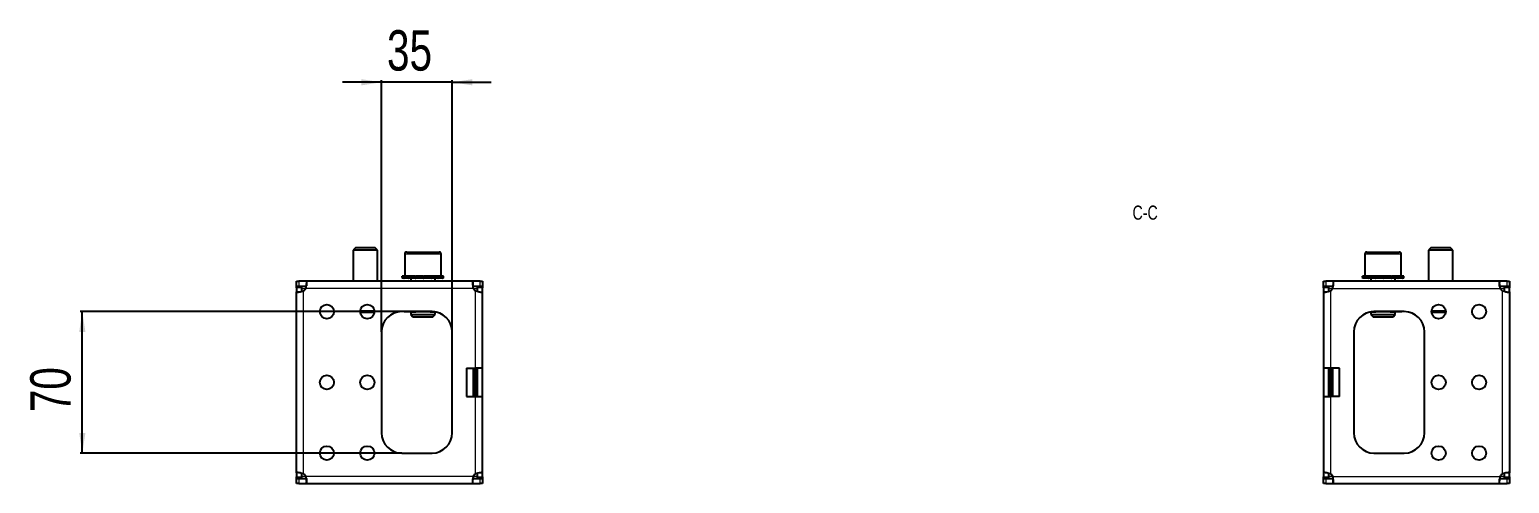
# Model space of a CAD drawing. Header units: millimetres. Extents: x -438 to 2619, y -370 to 591.
# Drawn here: x 1887 to 2619, y 195 to 420 of the extents above; entities that cross this region are included whole.
import ezdxf

# ---------------------------------------------------------------- set-up
doc = ezdxf.new("R2010")
doc.units = ezdxf.units.MM
doc.layers.add('FORMAT', color=7, linetype='Continuous')
doc.styles.add('SLDTEXTSTYLE0', font='TXT', dxfattribs={"width": 0.75})
doc.dimstyles.new('SLDDIMSTYLE0', dxfattribs={"dimtxt": 20, "dimasz": 10, "dimexe": 0, "dimexo": 0.0625, "dimgap": 5, "dimtad": 2, "dimdec": 1, "dimrnd": 1e-09, "dimzin": 12, "dimdsep": 46, "dimtxsty": 'SLDTEXTSTYLE0', "dimsah": 1, "dimcen": 0.09, "dimadec": 0, "dimazin": 3, "dimtfac": 1, "dimtofl": 0, "dimtmove": 0, "dimatfit": 3, "dimfxl": 0, "dimfrac": 2, "dimtolj": 1, "dimtzin": 12, "dimarcsym": 0})
doc.dimstyles.new('SLDDIMSTYLE1', dxfattribs={"dimtxt": 20, "dimasz": 10, "dimexe": 0, "dimexo": 0.0625, "dimgap": 5, "dimtad": 2, "dimdec": 1, "dimrnd": 1e-09, "dimzin": 12, "dimdsep": 46, "dimtxsty": 'SLDTEXTSTYLE0', "dimsah": 1, "dimcen": 0.09, "dimadec": 0, "dimazin": 3, "dimtfac": 1, "dimtmove": 0, "dimatfit": 0, "dimfxl": 0, "dimfrac": 2, "dimtolj": 1, "dimtzin": 12, "dimarcsym": 0})

# ---------------------------------------------------------------- blocks, each defined once
blk = doc.blocks.new('_D_9')
at = {"layer": 'FORMAT'}
for p, q in [((2061.23, 393.45), (2042, 393.45)), ((2061.23, 269.96), (2061.23, 394.45)), ((2096.23, 393.45), (2061.23, 393.45)), ((2096.23, 269.96), (2096.23, 394.45)), ((2096.23, 393.45), (2115.46, 393.45))]:
    blk.add_line(p, q, dxfattribs=at)
for points in [[(2061.23, 393.45), (2051.23, 394.99), (2051.23, 391.91)], [(2096.23, 393.45), (2106.23, 391.91), (2106.23, 394.99)]]:
    blk.add_solid(points, dxfattribs=at)
at = {"layer": 'FORMAT', "insert": (2063.95, 419.23), "char_height": 20, "attachment_point": 1, "style": 'SLDTEXTSTYLE0'}
blk.add_mtext('35', dxfattribs=at)
blk = doc.blocks.new('_D_10')
at = {"layer": 'FORMAT'}
for p, q in [((2071.22, 279.95), (1912.23, 279.95)), ((1913.23, 209.95), (1913.23, 279.95)), ((2071.22, 209.95), (1912.23, 209.95))]:
    blk.add_line(p, q, dxfattribs=at)
for points in [[(1913.23, 279.95), (1911.69, 269.95), (1914.76, 269.95)], [(1913.23, 209.95), (1914.76, 219.95), (1911.69, 219.95)]]:
    blk.add_solid(points, dxfattribs=at)
at = {"layer": 'FORMAT', "insert": (1887.44, 230.17), "char_height": 20, "attachment_point": 1, "rotation": 90, "style": 'SLDTEXTSTYLE0'}
blk.add_mtext('70', dxfattribs=at)

msp = doc.modelspace()

# ---------------------------------------------------------------- linework, layer by layer
at = {"color": 7, "linetype": 'Continuous', "lineweight": 25}
for p, q in [((2048.31, 311.45), (2047.23, 310.37)), ((2047.23, 310.37), (2047.23, 294.95)), ((2059.23, 310.37), (2047.23, 310.37)), ((2058.16, 311.45), (2048.31, 311.45)), ((2059.23, 310.37), (2058.16, 311.45)), ((2059.23, 294.95), (2059.23, 310.37)), ((2072.73, 308.45), (2072.73, 297.45)), ((2073.73, 309.45), (2082.12, 309.45)), ((2082.12, 309.45), (2089.73, 309.45)), ((2090.73, 297.45), (2090.73, 308.45)), ((2547.73, 308.45), (2547.73, 297.45)), ((2548.73, 309.45), (2557.07, 309.45)), ((2557.07, 309.45), (2564.73, 309.45)), ((2565.73, 297.45), (2565.73, 308.45)), ((2580.31, 311.45), (2579.23, 310.37)), ((2579.23, 310.37), (2579.23, 294.95)), ((2591.23, 310.37), (2579.23, 310.37)), ((2590.16, 311.45), (2580.31, 311.45)), ((2591.23, 310.37), (2590.16, 311.45)), ((2591.23, 294.95), (2591.23, 310.37)), ((2019.23, 292.45), (2019.23, 294.95)), ((2019.23, 294.95), (2020.34, 294.95)), ((2024.06, 294.95), (2020.34, 294.95)), ((2106.4, 294.95), (2024.06, 294.95)), ((2024.06, 294.95), (2024.06, 292.73)), ((2071.48, 297.45), (2071.48, 296.45)), ((2071.48, 297.45), (2071.49, 297.45)), ((2071.48, 296.45), (2071.49, 296.45)), ((2071.49, 297.45), (2071.49, 297.2)), ((2072.32, 297.45), (2071.49, 297.45)), ((2071.49, 296.45), (2071.49, 296.7)), ((2072.32, 296.45), (2071.49, 296.45)), ((2072.32, 297.45), (2072.42, 297.45)), ((2072.32, 296.45), (2072.42, 296.45)), ((2072.42, 297.45), (2072.42, 297.2)), ((2074.58, 297.45), (2072.42, 297.45)), ((2072.42, 296.45), (2072.42, 296.7)), ((2074.58, 296.45), (2072.42, 296.45)), ((2074.58, 297.45), (2074.77, 297.45)), ((2074.58, 296.45), (2074.77, 296.45)), ((2074.77, 297.45), (2074.77, 297.2)), ((2077.94, 297.45), (2074.77, 297.45)), ((2074.77, 296.45), (2074.77, 296.7)), ((2077.94, 296.45), (2074.77, 296.45)), ((2075.73, 296.45), (2075.73, 294.95)), ((2077.94, 297.45), (2078.17, 297.45)), ((2077.94, 296.45), (2078.17, 296.45)), ((2078.17, 297.45), (2078.17, 297.2)), ((2081.87, 297.45), (2078.17, 297.45)), ((2078.17, 296.45), (2078.17, 296.7)), ((2081.87, 296.45), (2078.17, 296.45)), ((2081.87, 297.45), (2082.17, 297.45)), ((2081.87, 297.45), (2081.95, 297.45)), ((2081.87, 296.45), (2082.03, 296.45)), ((2082.03, 296.45), (2082.12, 296.45)), ((2082.07, 297.45), (2082.12, 297.45)), ((2082.12, 297.45), (2082.12, 297.2)), ((2085.78, 297.45), (2082.12, 297.45)), ((2082.12, 296.45), (2082.12, 296.7)), ((2085.78, 296.45), (2082.12, 296.45)), ((2085.78, 297.45), (2086.01, 297.45)), ((2085.78, 296.45), (2086.01, 296.45)), ((2086.01, 297.45), (2086.01, 297.2)), ((2089.08, 297.45), (2086.01, 297.45)), ((2086.01, 296.45), (2086.01, 296.7)), ((2089.08, 296.45), (2086.01, 296.45)), ((2087.73, 294.95), (2087.73, 296.45)), ((2089.08, 297.45), (2089.25, 297.45)), ((2089.08, 296.45), (2089.25, 296.45)), ((2089.25, 297.45), (2089.25, 297.2)), ((2091.25, 297.45), (2089.25, 297.45)), ((2089.25, 296.45), (2089.25, 296.7)), ((2091.25, 296.45), (2089.25, 296.45)), ((2091.25, 297.45), (2091.34, 297.45)), ((2091.25, 296.45), (2091.34, 296.45)), ((2091.34, 297.45), (2091.34, 297.2)), ((2091.98, 297.45), (2091.34, 297.45)), ((2091.34, 296.45), (2091.34, 296.7)), ((2091.98, 296.45), (2091.34, 296.45)), ((2091.98, 296.45), (2091.98, 297.45)), ((2106.4, 294.95), (2106.4, 292.45)), ((2110.12, 294.95), (2106.4, 294.95)), ((2110.12, 294.95), (2111.23, 294.95)), ((2111.23, 294.95), (2111.23, 292.45)), ((2527.23, 292.45), (2527.23, 294.95)), ((2527.23, 294.95), (2528.34, 294.95)), ((2532.06, 294.95), (2528.34, 294.95)), ((2532.06, 294.95), (2532.06, 292.73)), ((2614.4, 294.95), (2532.06, 294.95)), ((2546.48, 297.45), (2546.48, 296.45)), ((2546.48, 297.45), (2546.49, 297.45)), ((2546.48, 296.45), (2546.49, 296.45)), ((2546.49, 297.45), (2546.49, 297.2)), ((2547.32, 297.45), (2546.49, 297.45)), ((2546.49, 296.45), (2546.49, 296.7)), ((2547.32, 296.45), (2546.49, 296.45)), ((2547.32, 297.45), (2547.42, 297.45)), ((2547.32, 296.45), (2547.42, 296.45)), ((2547.42, 297.45), (2547.42, 297.2)), ((2549.59, 297.45), (2547.42, 297.45)), ((2547.42, 296.45), (2547.42, 296.7)), ((2549.59, 296.45), (2547.42, 296.45)), ((2549.59, 297.45), (2549.77, 297.45)), ((2549.59, 296.45), (2549.77, 296.45)), ((2549.77, 297.45), (2549.77, 297.2)), ((2552.94, 297.45), (2549.77, 297.45)), ((2549.77, 296.45), (2549.77, 296.7)), ((2552.94, 296.45), (2549.77, 296.45)), ((2550.73, 296.45), (2550.73, 294.95)), ((2552.94, 297.45), (2553.18, 297.45)), ((2552.94, 296.45), (2553.18, 296.45)), ((2553.18, 297.45), (2553.18, 297.2)), ((2556.88, 297.45), (2553.18, 297.45)), ((2553.18, 296.45), (2553.18, 296.7)), ((2556.88, 296.45), (2553.18, 296.45)), ((2556.88, 297.45), (2557.11, 297.45)), ((2556.88, 297.45), (2556.95, 297.45)), ((2556.88, 296.45), (2557.03, 296.45)), ((2557.03, 296.45), (2557.13, 296.45)), ((2557.08, 297.45), (2557.13, 297.45)), ((2557.13, 297.45), (2557.13, 297.2)), ((2560.79, 297.45), (2557.13, 297.45)), ((2557.13, 296.45), (2557.13, 296.7)), ((2560.79, 296.45), (2557.13, 296.45)), ((2560.79, 297.45), (2561.02, 297.45)), ((2560.79, 296.45), (2561.02, 296.45)), ((2561.02, 297.45), (2561.02, 297.2)), ((2564.08, 297.45), (2561.02, 297.45)), ((2561.02, 296.45), (2561.02, 296.7)), ((2564.08, 296.45), (2561.02, 296.45)), ((2562.73, 294.95), (2562.73, 296.45)), ((2564.08, 297.45), (2564.25, 297.45)), ((2564.08, 296.45), (2564.25, 296.45)), ((2564.25, 297.45), (2564.25, 297.2)), ((2566.26, 297.45), (2564.25, 297.45)), ((2564.25, 296.45), (2564.25, 296.7)), ((2566.26, 296.45), (2564.25, 296.45)), ((2566.26, 297.45), (2566.35, 297.45)), ((2566.26, 296.45), (2566.35, 296.45)), ((2566.35, 297.45), (2566.35, 297.2)), ((2566.98, 297.45), (2566.35, 297.45)), ((2566.35, 296.45), (2566.35, 296.7)), ((2566.98, 296.45), (2566.35, 296.45)), ((2566.98, 296.45), (2566.98, 297.45)), ((2614.4, 292.45), (2614.4, 294.95)), ((2618.12, 294.95), (2614.4, 294.95)), ((2618.12, 294.95), (2619.23, 294.95)), ((2619.23, 294.95), (2619.23, 292.45)), ((2020.34, 292.45), (2019.23, 292.45)), ((2019.23, 292.45), (2019.23, 292.35)), ((2019.23, 292.35), (2021.73, 292.35)), ((2019.23, 291.74), (2019.23, 292.35)), ((2019.23, 291.74), (2019.23, 289.67)), ((2019.23, 200.22), (2019.23, 289.67)), ((2019.23, 289.67), (2020.33, 289.67)), ((2024.06, 292.45), (2020.34, 292.45)), ((2021.73, 292.35), (2021.73, 291.74)), ((2021.73, 291.74), (2021.73, 289.92)), ((2110.12, 292.45), (2106.4, 292.45)), ((2108.73, 292.35), (2111.23, 292.35)), ((2108.73, 291.74), (2108.73, 292.35)), ((2108.73, 289.9), (2108.73, 291.74)), ((2111.23, 292.45), (2110.12, 292.45)), ((2111.23, 292.35), (2111.23, 292.45)), ((2111.23, 292.35), (2111.23, 291.74)), ((2111.23, 289.67), (2111.23, 291.74)), ((2111.23, 251.95), (2111.23, 289.67)), ((2528.34, 292.45), (2527.23, 292.45)), ((2527.23, 292.45), (2527.23, 292.35)), ((2527.23, 292.35), (2529.73, 292.35)), ((2527.23, 291.74), (2527.23, 292.35)), ((2527.23, 291.74), (2527.23, 289.67)), ((2527.23, 289.67), (2528.33, 289.67)), ((2527.23, 289.67), (2527.23, 251.95)), ((2532.06, 292.45), (2528.34, 292.45)), ((2529.73, 292.35), (2529.73, 291.74)), ((2529.73, 291.74), (2529.73, 289.92)), ((2618.12, 292.45), (2614.4, 292.45)), ((2616.73, 292.35), (2619.23, 292.35)), ((2616.73, 291.74), (2616.73, 292.35)), ((2616.73, 289.9), (2616.73, 291.74)), ((2619.23, 292.45), (2618.12, 292.45)), ((2619.23, 292.35), (2619.23, 292.45)), ((2619.23, 292.35), (2619.23, 291.74)), ((2619.23, 289.67), (2619.23, 291.74)), ((2619.23, 289.67), (2619.23, 200.22)), ((2057.7, 279.45), (2050.77, 279.45)), ((2086.23, 279.95), (2071.23, 279.95)), ((2072.9, 279.85), (2072.88, 279.85)), ((2072.9, 279.85), (2072.9, 279.85)), ((2073, 279.85), (2072.9, 279.85)), ((2073, 279.95), (2073, 279.85)), ((2076.26, 279.85), (2073, 279.85)), ((2075.73, 279.85), (2075.73, 278.52)), ((2075.73, 278.52), (2076.81, 277.45)), ((2075.73, 278.52), (2082.02, 278.52)), ((2076.26, 279.85), (2078.16, 279.85)), ((2078.71, 279.85), (2078.16, 279.85)), ((2084.75, 279.85), (2078.71, 279.85)), ((2082.02, 278.52), (2087.73, 278.52)), ((2085.31, 279.85), (2084.75, 279.85)), ((2085.31, 279.85), (2087.21, 279.85)), ((2086.66, 277.45), (2087.73, 278.52)), ((2087.64, 279.85), (2087.21, 279.85)), ((2087.73, 278.52), (2087.73, 279.83)), ((2550.73, 279.83), (2550.73, 278.52)), ((2550.73, 278.52), (2551.81, 277.45)), ((2550.73, 278.52), (2556.99, 278.52)), ((2551.26, 279.85), (2550.82, 279.85)), ((2551.26, 279.85), (2553.16, 279.85)), ((2567.23, 279.95), (2552.23, 279.95)), ((2553.71, 279.85), (2553.16, 279.85)), ((2559.75, 279.85), (2553.71, 279.85)), ((2556.99, 278.52), (2562.73, 278.52)), ((2560.31, 279.85), (2559.75, 279.85)), ((2560.31, 279.85), (2562.21, 279.85)), ((2561.66, 277.45), (2562.73, 278.52)), ((2565.46, 279.85), (2562.21, 279.85)), ((2562.73, 278.52), (2562.73, 279.85)), ((2565.46, 279.85), (2565.46, 279.95)), ((2565.56, 279.85), (2565.46, 279.85)), ((2565.58, 279.85), (2565.56, 279.85)), ((2565.56, 279.85), (2565.56, 279.85)), ((2587.7, 279.45), (2580.77, 279.45)), ((2076.81, 277.45), (2081.97, 277.45)), ((2081.97, 277.45), (2086.66, 277.45)), ((2551.81, 277.45), (2556.94, 277.45)), ((2556.94, 277.45), (2561.66, 277.45)), ((2061.23, 269.95), (2061.23, 219.95)), ((2096.23, 219.95), (2096.23, 269.95)), ((2542.23, 269.95), (2542.23, 219.95)), ((2577.23, 219.95), (2577.23, 269.95)), ((2103.23, 251.95), (2107.73, 251.95)), ((2103.23, 251.95), (2103.23, 237.95)), ((2111.23, 251.95), (2107.73, 251.95)), ((2108.73, 237.95), (2108.73, 251.95)), ((2111.23, 237.95), (2111.23, 251.95)), ((2530.73, 251.95), (2527.23, 251.95)), ((2527.23, 251.95), (2527.23, 237.95)), ((2529.73, 251.95), (2529.73, 237.95)), ((2535.23, 251.95), (2530.73, 251.95)), ((2535.23, 237.95), (2535.23, 251.95)), ((2103.23, 237.95), (2107.73, 237.95)), ((2107.73, 237.95), (2111.23, 237.95)), ((2111.23, 200.22), (2111.23, 237.95)), ((2527.23, 237.95), (2530.73, 237.95)), ((2527.23, 237.95), (2527.23, 200.22)), ((2535.23, 237.95), (2530.73, 237.95)), ((2071.23, 209.95), (2086.23, 209.95)), ((2552.23, 209.95), (2567.23, 209.95)), ((2019.23, 200.22), (2019.23, 198.16)), ((2019.23, 197.55), (2019.23, 198.16)), ((2021.73, 200), (2021.73, 198.16)), ((2021.73, 198.16), (2021.73, 197.55)), ((2108.73, 198.16), (2108.73, 199.98)), ((2108.73, 197.55), (2108.73, 198.16)), ((2111.23, 200.22), (2110.14, 200.22)), ((2111.23, 198.16), (2111.23, 200.22)), ((2111.23, 198.16), (2111.23, 197.55)), ((2527.23, 200.22), (2527.23, 198.16)), ((2527.23, 197.55), (2527.23, 198.16)), ((2529.73, 200), (2529.73, 198.16)), ((2529.73, 198.16), (2529.73, 197.55)), ((2616.73, 198.16), (2616.73, 199.98)), ((2616.73, 197.55), (2616.73, 198.16)), ((2619.23, 200.22), (2618.14, 200.22)), ((2619.23, 198.16), (2619.23, 200.22)), ((2619.23, 198.16), (2619.23, 197.55)), ((2021.73, 197.55), (2019.23, 197.55)), ((2019.23, 197.55), (2019.23, 197.45)), ((2019.23, 194.95), (2019.23, 197.45)), ((2019.23, 197.45), (2020.34, 197.45)), ((2020.34, 194.95), (2019.23, 194.95)), ((2020.34, 197.45), (2024.06, 197.45)), ((2020.34, 194.95), (2024.06, 194.95)), ((2024.06, 197.45), (2024.06, 194.95)), ((2024.06, 194.95), (2106.4, 194.95)), ((2106.4, 197.45), (2110.12, 197.45)), ((2106.4, 194.95), (2106.4, 197.16)), ((2106.4, 194.95), (2110.12, 194.95)), ((2111.23, 197.55), (2108.73, 197.55)), ((2110.12, 197.45), (2111.23, 197.45)), ((2111.23, 194.95), (2110.12, 194.95)), ((2111.23, 197.45), (2111.23, 197.55)), ((2111.23, 197.45), (2111.23, 194.95)), ((2529.73, 197.55), (2527.23, 197.55)), ((2527.23, 197.55), (2527.23, 197.45)), ((2527.23, 194.95), (2527.23, 197.45)), ((2527.23, 197.45), (2528.34, 197.45)), ((2528.34, 194.95), (2527.23, 194.95)), ((2528.34, 197.45), (2532.06, 197.45)), ((2528.34, 194.95), (2532.06, 194.95)), ((2532.06, 194.95), (2532.06, 197.45)), ((2532.06, 194.95), (2614.4, 194.95)), ((2614.4, 197.45), (2618.12, 197.45)), ((2614.4, 194.95), (2614.4, 197.16)), ((2614.4, 194.95), (2618.12, 194.95)), ((2619.23, 197.55), (2616.73, 197.55)), ((2618.12, 197.45), (2619.23, 197.45)), ((2619.23, 194.95), (2618.12, 194.95)), ((2619.23, 197.45), (2619.23, 197.55)), ((2619.23, 197.45), (2619.23, 194.95))]:
    msp.add_line(p, q, dxfattribs=at)
at = {"color": 8, "linetype": 'Continuous', "lineweight": 18}
for p, q in [((2082.17, 308.45), (2072.73, 308.45)), ((2090.73, 308.45), (2082.17, 308.45)), ((2557.11, 308.45), (2547.73, 308.45)), ((2565.73, 308.45), (2557.11, 308.45)), ((2020.34, 294.95), (2020.34, 292.45)), ((2110.12, 292.45), (2110.12, 294.95)), ((2528.34, 294.95), (2528.34, 292.45)), ((2618.12, 292.45), (2618.12, 294.95)), ((2021.73, 291.74), (2019.23, 291.74)), ((2021.73, 291.45), (2023.82, 291.45)), ((2022.73, 199.67), (2022.73, 290.23)), ((2106.65, 291.45), (2023.82, 291.45)), ((2106.65, 291.45), (2108.73, 291.45)), ((2107.73, 251.95), (2107.73, 290.23)), ((2111.23, 291.74), (2108.73, 291.74)), ((2529.73, 291.74), (2527.23, 291.74)), ((2529.73, 291.45), (2531.82, 291.45)), ((2530.73, 290.23), (2530.73, 251.95)), ((2531.82, 291.45), (2614.65, 291.45)), ((2614.65, 291.45), (2616.73, 291.45)), ((2615.73, 290.23), (2615.73, 199.67)), ((2619.23, 291.74), (2616.73, 291.74)), ((2050.77, 280.45), (2057.7, 280.45)), ((2078.16, 279.95), (2078.16, 279.85)), ((2078.71, 279.95), (2078.71, 279.85)), ((2084.75, 279.95), (2084.75, 279.85)), ((2085.31, 279.95), (2085.31, 279.85)), ((2553.16, 279.95), (2553.16, 279.85)), ((2553.71, 279.95), (2553.71, 279.85)), ((2559.75, 279.95), (2559.75, 279.85)), ((2560.31, 279.95), (2560.31, 279.85)), ((2580.77, 280.45), (2587.7, 280.45)), ((2106.54, 237.95), (2106.54, 251.95)), ((2106.74, 251.95), (2106.74, 237.95)), ((2106.84, 237.95), (2106.84, 251.95)), ((2107.04, 251.95), (2107.04, 237.95)), ((2107.92, 237.95), (2107.92, 251.95)), ((2108.12, 251.95), (2108.12, 237.95)), ((2108.23, 237.95), (2108.23, 251.95)), ((2108.43, 251.95), (2108.43, 237.95)), ((2530.04, 237.95), (2530.04, 251.95)), ((2530.24, 251.95), (2530.24, 237.95)), ((2530.34, 237.95), (2530.34, 251.95)), ((2530.54, 251.95), (2530.54, 237.95)), ((2531.42, 237.95), (2531.42, 251.95)), ((2531.62, 251.95), (2531.62, 237.95)), ((2531.73, 237.95), (2531.73, 251.95)), ((2531.93, 251.95), (2531.93, 237.95)), ((2107.73, 199.67), (2107.73, 237.95)), ((2530.73, 237.95), (2530.73, 199.67)), ((2019.23, 198.16), (2021.73, 198.16)), ((2023.82, 198.45), (2021.73, 198.45)), ((2106.65, 198.45), (2023.82, 198.45)), ((2108.73, 198.45), (2106.65, 198.45)), ((2108.73, 198.16), (2111.23, 198.16)), ((2527.23, 198.16), (2529.73, 198.16)), ((2531.82, 198.45), (2529.73, 198.45)), ((2531.82, 198.45), (2614.65, 198.45)), ((2616.73, 198.45), (2614.65, 198.45)), ((2616.73, 198.16), (2619.23, 198.16)), ((2020.34, 197.45), (2020.34, 194.95)), ((2110.12, 194.95), (2110.12, 197.45)), ((2528.34, 197.45), (2528.34, 194.95)), ((2618.12, 194.95), (2618.12, 197.45))]:
    msp.add_line(p, q, dxfattribs=at)
at = {"color": 7, "linetype": 'Continuous', "lineweight": 25}
for centre in [(2034.23, 279.95), (2054.23, 279.95), (2584.23, 279.95), (2604.23, 279.95), (2034.23, 244.95), (2054.23, 244.95), (2584.23, 244.95), (2604.23, 244.95), (2034.23, 209.95), (2054.23, 209.95), (2584.23, 209.95), (2604.23, 209.95)]:
    msp.add_circle(centre, 3.5, dxfattribs=at)
for centre, radius, start, end in [((2073.73, 308.45), 1, 90, 180), ((2089.73, 308.45), 1, 0, 90), ((2548.73, 308.45), 1, 90, 180), ((2564.73, 308.45), 1, 0, 90), ((2020.73, 293.1), 3.5, 304.8499, 331.87293), ((2109.73, 293.1), 3.5, 208.12707, 235.1501), ((2528.73, 293.1), 3.5, 304.8499, 331.87293), ((2617.73, 293.1), 3.5, 208.12707, 235.1501), ((2071.23, 269.95), 10, 90, 180), ((2086.23, 269.95), 10, 0, 90), ((2552.23, 269.95), 10, 90, 180), ((2567.23, 269.95), 10, 0, 90), ((2071.23, 219.95), 10, 180, 270), ((2086.23, 219.95), 10, 270, 0), ((2552.23, 219.95), 10, 180, 270), ((2567.23, 219.95), 10, 270, 0), ((2020.73, 196.8), 3.5, 28.12707, 55.1501), ((2109.73, 196.8), 3.5, 124.8499, 151.87293), ((2528.73, 196.8), 3.5, 28.12707, 55.1501), ((2617.73, 196.8), 3.5, 124.8499, 151.87293)]:
    msp.add_arc(centre, radius, start, end, dxfattribs=at)
for points, knots in [([(2023.82, 291.45), (2023.87, 291.71), (2023.97, 292.2), (2024.12, 293.02), (2024.22, 293.73), (2024.24, 294.29), (2024.22, 294.65), (2024.16, 294.9), (2024.1, 294.93), (2024.06, 294.95)], [0, 0, 0, 0, 0.144067, 0.271276, 0.474907, 0.597997, 0.726338, 0.860245, 1, 1, 1, 1]), ([(2071.49, 297.2), (2071.49, 297.24), (2071.49, 297.3), (2071.48, 297.38), (2071.48, 297.43), (2071.48, 297.45)], [0, 0, 0, 0, 0.499981, 0.749988, 1, 1, 1, 1]), ([(2071.48, 296.45), (2071.48, 296.47), (2071.48, 296.51), (2071.49, 296.59), (2071.49, 296.66), (2071.49, 296.7)], [0, 0, 0, 0, 0.25014, 0.50028, 1, 1, 1, 1]), ([(2072.42, 297.2), (2072.4, 297.24), (2072.38, 297.3), (2072.34, 297.38), (2072.33, 297.43), (2072.32, 297.45)], [0, 0, 0, 0, 0.4999808, 0.7499881, 1, 1, 1, 1]), ([(2072.32, 296.45), (2072.33, 296.47), (2072.34, 296.51), (2072.38, 296.59), (2072.4, 296.66), (2072.42, 296.7)], [0, 0, 0, 0, 0.25014, 0.50028, 1, 1, 1, 1]), ([(2074.77, 297.2), (2074.73, 297.24), (2074.69, 297.3), (2074.63, 297.38), (2074.6, 297.43), (2074.58, 297.45)], [0, 0, 0, 0, 0.4999808, 0.7499881, 1, 1, 1, 1]), ([(2074.58, 296.45), (2074.6, 296.47), (2074.63, 296.51), (2074.69, 296.59), (2074.73, 296.66), (2074.77, 296.7)], [0, 0, 0, 0, 0.25014, 0.50028, 1, 1, 1, 1]), ([(2078.17, 297.2), (2078.13, 297.24), (2078.08, 297.3), (2078, 297.38), (2077.96, 297.43), (2077.94, 297.45)], [0, 0, 0, 0, 0.499981, 0.749988, 1, 1, 1, 1]), ([(2077.94, 296.45), (2077.96, 296.47), (2078, 296.51), (2078.08, 296.59), (2078.13, 296.66), (2078.17, 296.7)], [0, 0, 0, 0, 0.25014, 0.50028, 1, 1, 1, 1]), ([(2082.12, 297.2), (2082.08, 297.24), (2082.02, 297.3), (2081.94, 297.38), (2081.89, 297.43), (2081.87, 297.45)], [0, 0, 0, 0, 0.4999808, 0.7499881, 1, 1, 1, 1]), ([(2081.87, 296.45), (2081.89, 296.47), (2081.94, 296.51), (2082.02, 296.59), (2082.08, 296.66), (2082.12, 296.7)], [0, 0, 0, 0, 0.25014, 0.50028, 1, 1, 1, 1]), ([(2082.12, 297.2), (2082.1, 297.27), (2082.07, 297.4), (2082.04, 297.43), (2082.03, 297.45)], [0, 0, 0, 0, 0.5617942, 1, 1, 1, 1]), ([(2082.12, 296.7), (2082.1, 296.62), (2082.07, 296.49), (2082.04, 296.46), (2082.03, 296.45)], [0, 0, 0, 0, 0.561794, 1, 1, 1, 1]), ([(2086.01, 297.2), (2085.97, 297.24), (2085.92, 297.3), (2085.84, 297.38), (2085.8, 297.43), (2085.78, 297.45)], [0, 0, 0, 0, 0.499981, 0.749988, 1, 1, 1, 1]), ([(2085.78, 296.45), (2085.8, 296.47), (2085.84, 296.51), (2085.92, 296.59), (2085.97, 296.66), (2086.01, 296.7)], [0, 0, 0, 0, 0.25014, 0.50028, 1, 1, 1, 1]), ([(2089.25, 297.2), (2089.22, 297.24), (2089.18, 297.3), (2089.12, 297.38), (2089.09, 297.43), (2089.08, 297.45)], [0, 0, 0, 0, 0.499981, 0.749988, 1, 1, 1, 1]), ([(2089.08, 296.45), (2089.09, 296.47), (2089.12, 296.51), (2089.18, 296.59), (2089.22, 296.66), (2089.25, 296.7)], [0, 0, 0, 0, 0.25014, 0.50028, 1, 1, 1, 1]), ([(2091.34, 297.2), (2091.33, 297.24), (2091.31, 297.3), (2091.28, 297.38), (2091.26, 297.43), (2091.25, 297.45)], [0, 0, 0, 0, 0.499981, 0.749988, 1, 1, 1, 1]), ([(2091.25, 296.45), (2091.26, 296.47), (2091.28, 296.51), (2091.31, 296.59), (2091.33, 296.66), (2091.34, 296.7)], [0, 0, 0, 0, 0.2501401, 0.5002802, 1, 1, 1, 1]), ([(2106.4, 294.95), (2106.37, 294.93), (2106.31, 294.89), (2106.24, 294.53), (2106.22, 293.86), (2106.36, 292.76), (2106.55, 291.89), (2106.65, 291.45)], [0, 0, 0, 0, 0.16069, 0.3013121, 0.5219513, 0.7535732, 1, 1, 1, 1]), ([(2531.82, 291.45), (2531.87, 291.71), (2531.97, 292.2), (2532.12, 293.02), (2532.22, 293.73), (2532.24, 294.29), (2532.22, 294.65), (2532.16, 294.9), (2532.1, 294.93), (2532.06, 294.95)], [0, 0, 0, 0, 0.144067, 0.271276, 0.474907, 0.597997, 0.726338, 0.860245, 1, 1, 1, 1]), ([(2546.49, 297.2), (2546.49, 297.24), (2546.49, 297.3), (2546.48, 297.38), (2546.48, 297.43), (2546.48, 297.45)], [0, 0, 0, 0, 0.4999808, 0.7499881, 1, 1, 1, 1]), ([(2546.48, 296.45), (2546.48, 296.47), (2546.48, 296.51), (2546.49, 296.59), (2546.49, 296.66), (2546.49, 296.7)], [0, 0, 0, 0, 0.25014, 0.50028, 1, 1, 1, 1]), ([(2547.42, 297.2), (2547.4, 297.24), (2547.38, 297.3), (2547.34, 297.38), (2547.33, 297.43), (2547.32, 297.45)], [0, 0, 0, 0, 0.499981, 0.749988, 1, 1, 1, 1]), ([(2547.32, 296.45), (2547.33, 296.47), (2547.34, 296.51), (2547.38, 296.59), (2547.4, 296.66), (2547.42, 296.7)], [0, 0, 0, 0, 0.25014, 0.50028, 1, 1, 1, 1]), ([(2549.77, 297.2), (2549.74, 297.24), (2549.69, 297.3), (2549.63, 297.38), (2549.6, 297.43), (2549.59, 297.45)], [0, 0, 0, 0, 0.499981, 0.749988, 1, 1, 1, 1]), ([(2549.59, 296.45), (2549.6, 296.47), (2549.63, 296.51), (2549.69, 296.59), (2549.74, 296.66), (2549.77, 296.7)], [0, 0, 0, 0, 0.25014, 0.50028, 1, 1, 1, 1]), ([(2553.18, 297.2), (2553.14, 297.24), (2553.08, 297.3), (2553, 297.38), (2552.96, 297.43), (2552.94, 297.45)], [0, 0, 0, 0, 0.499981, 0.749988, 1, 1, 1, 1]), ([(2552.94, 296.45), (2552.96, 296.47), (2553, 296.51), (2553.08, 296.59), (2553.14, 296.66), (2553.18, 296.7)], [0, 0, 0, 0, 0.2501401, 0.5002802, 1, 1, 1, 1]), ([(2557.13, 297.2), (2557.09, 297.24), (2557.02, 297.3), (2556.94, 297.38), (2556.9, 297.43), (2556.88, 297.45)], [0, 0, 0, 0, 0.499981, 0.749988, 1, 1, 1, 1]), ([(2556.88, 296.45), (2556.9, 296.47), (2556.94, 296.51), (2557.02, 296.59), (2557.09, 296.66), (2557.13, 296.7)], [0, 0, 0, 0, 0.25014, 0.50028, 1, 1, 1, 1]), ([(2557.13, 297.2), (2557.11, 297.27), (2557.08, 297.4), (2557.04, 297.43), (2557.03, 297.45)], [0, 0, 0, 0, 0.5617942, 1, 1, 1, 1]), ([(2557.13, 296.7), (2557.11, 296.62), (2557.08, 296.49), (2557.04, 296.46), (2557.03, 296.45)], [0, 0, 0, 0, 0.561794, 1, 1, 1, 1]), ([(2561.02, 297.2), (2560.98, 297.24), (2560.92, 297.3), (2560.85, 297.38), (2560.81, 297.43), (2560.79, 297.45)], [0, 0, 0, 0, 0.499981, 0.749988, 1, 1, 1, 1]), ([(2560.79, 296.45), (2560.81, 296.47), (2560.85, 296.51), (2560.92, 296.59), (2560.98, 296.66), (2561.02, 296.7)], [0, 0, 0, 0, 0.25014, 0.50028, 1, 1, 1, 1]), ([(2564.25, 297.2), (2564.23, 297.24), (2564.18, 297.3), (2564.13, 297.38), (2564.1, 297.43), (2564.08, 297.45)], [0, 0, 0, 0, 0.499981, 0.749988, 1, 1, 1, 1]), ([(2564.08, 296.45), (2564.1, 296.47), (2564.13, 296.51), (2564.18, 296.59), (2564.23, 296.66), (2564.25, 296.7)], [0, 0, 0, 0, 0.25014, 0.50028, 1, 1, 1, 1]), ([(2566.35, 297.2), (2566.33, 297.24), (2566.31, 297.3), (2566.28, 297.38), (2566.26, 297.43), (2566.26, 297.45)], [0, 0, 0, 0, 0.499981, 0.749988, 1, 1, 1, 1]), ([(2566.26, 296.45), (2566.26, 296.47), (2566.28, 296.51), (2566.31, 296.59), (2566.33, 296.66), (2566.35, 296.7)], [0, 0, 0, 0, 0.25014, 0.50028, 1, 1, 1, 1]), ([(2614.4, 294.95), (2614.37, 294.93), (2614.31, 294.89), (2614.24, 294.53), (2614.22, 293.86), (2614.36, 292.76), (2614.55, 291.89), (2614.65, 291.45)], [0, 0, 0, 0, 0.16069, 0.301312, 0.521951, 0.753573, 1, 1, 1, 1]), ([(2019.23, 289.67), (2019.26, 289.66), (2019.3, 289.63), (2019.7, 289.61), (2020.42, 289.65), (2021.51, 289.87), (2022.32, 290.1), (2022.73, 290.23)], [0, 0, 0, 0, 0.17084, 0.319217, 0.548103, 0.767822, 1, 1, 1, 1]), ([(2107.73, 290.23), (2108.19, 290.1), (2108.99, 289.88), (2109.9, 289.69), (2110.49, 289.62), (2110.89, 289.6), (2111.18, 289.61), (2111.21, 289.65), (2111.23, 289.67)], [0, 0, 0, 0, 0.254149, 0.448213, 0.574908, 0.708872, 0.850468, 1, 1, 1, 1]), ([(2527.23, 289.67), (2527.26, 289.66), (2527.3, 289.63), (2527.7, 289.61), (2528.42, 289.65), (2529.51, 289.87), (2530.32, 290.1), (2530.73, 290.23)], [0, 0, 0, 0, 0.1708405, 0.3192172, 0.5481031, 0.7678223, 1, 1, 1, 1]), ([(2615.73, 290.23), (2616.19, 290.1), (2616.99, 289.88), (2617.9, 289.69), (2618.49, 289.62), (2618.89, 289.6), (2619.18, 289.61), (2619.21, 289.65), (2619.23, 289.67)], [0, 0, 0, 0, 0.2541487, 0.4482127, 0.5749082, 0.7088724, 0.8504677, 1, 1, 1, 1]), ([(2072.88, 279.85), (2072.84, 279.85), (2072.76, 279.86), (2072.62, 279.89), (2072.55, 279.93), (2072.52, 279.95)], [0, 0, 0, 0, 0.418107, 0.837733, 1, 1, 1, 1]), ([(2076.26, 279.85), (2076.19, 279.85), (2076.07, 279.85), (2076.01, 279.92), (2075.98, 279.95)], [0, 0, 0, 0, 0.594904, 1, 1, 1, 1]), ([(2562.48, 279.95), (2562.46, 279.92), (2562.41, 279.87), (2562.31, 279.85), (2562.23, 279.85), (2562.21, 279.85)], [0, 0, 0, 0, 0.319957, 0.82406, 1, 1, 1, 1]), ([(2565.94, 279.95), (2565.9, 279.92), (2565.8, 279.87), (2565.67, 279.85), (2565.61, 279.85), (2565.58, 279.85)], [0, 0, 0, 0, 0.34226, 0.7273166, 1, 1, 1, 1]), ([(2022.73, 199.67), (2022.28, 199.79), (2021.47, 200.01), (2020.56, 200.21), (2019.97, 200.27), (2019.57, 200.3), (2019.29, 200.28), (2019.25, 200.24), (2019.23, 200.22)], [0, 0, 0, 0, 0.254149, 0.448213, 0.574908, 0.708872, 0.850468, 1, 1, 1, 1]), ([(2024.06, 194.95), (2024.09, 194.97), (2024.15, 195.01), (2024.22, 195.36), (2024.24, 196.03), (2024.1, 197.14), (2023.92, 198), (2023.82, 198.45)], [0, 0, 0, 0, 0.16069, 0.301312, 0.521951, 0.753573, 1, 1, 1, 1]), ([(2106.65, 198.45), (2106.59, 198.19), (2106.49, 197.7), (2106.35, 196.87), (2106.24, 196.16), (2106.23, 195.6), (2106.25, 195.24), (2106.3, 195), (2106.37, 194.96), (2106.4, 194.95)], [0, 0, 0, 0, 0.144067, 0.271276, 0.474907, 0.597997, 0.726338, 0.860245, 1, 1, 1, 1]), ([(2111.23, 200.22), (2111.21, 200.24), (2111.16, 200.26), (2110.76, 200.28), (2110.05, 200.24), (2108.95, 200.02), (2108.15, 199.79), (2107.73, 199.67)], [0, 0, 0, 0, 0.17084, 0.319217, 0.548103, 0.767822, 1, 1, 1, 1]), ([(2530.73, 199.67), (2530.28, 199.79), (2529.47, 200.01), (2528.56, 200.21), (2527.97, 200.27), (2527.57, 200.3), (2527.29, 200.28), (2527.25, 200.24), (2527.23, 200.22)], [0, 0, 0, 0, 0.254149, 0.448213, 0.574908, 0.708872, 0.850468, 1, 1, 1, 1]), ([(2532.06, 194.95), (2532.09, 194.97), (2532.15, 195.01), (2532.22, 195.36), (2532.24, 196.03), (2532.1, 197.14), (2531.92, 198), (2531.82, 198.45)], [0, 0, 0, 0, 0.16069, 0.301312, 0.521951, 0.753573, 1, 1, 1, 1]), ([(2614.65, 198.45), (2614.59, 198.19), (2614.49, 197.7), (2614.35, 196.87), (2614.24, 196.16), (2614.23, 195.6), (2614.25, 195.24), (2614.3, 195), (2614.37, 194.96), (2614.4, 194.95)], [0, 0, 0, 0, 0.144067, 0.271276, 0.474907, 0.597997, 0.726338, 0.860245, 1, 1, 1, 1]), ([(2619.23, 200.22), (2619.21, 200.24), (2619.16, 200.26), (2618.76, 200.28), (2618.05, 200.24), (2616.95, 200.02), (2616.15, 199.79), (2615.73, 199.67)], [0, 0, 0, 0, 0.17084, 0.319217, 0.548103, 0.767822, 1, 1, 1, 1])]:
    msp.add_open_spline(points, degree=3, knots=knots, dxfattribs=at)

# ---------------------------------------------------------------- texts
at = {"layer": 'FORMAT', "insert": (2439.03, 332.45), "char_height": 7, "attachment_point": 2, "style": 'SLDTEXTSTYLE0'}
msp.add_mtext('C-C', dxfattribs=at)

# ---------------------------------------------------------------- dimensions: what is measured, and where the dimension line sits
at = {"layer": 'FORMAT'}
dim = msp.add_linear_dim(base=(2061.23, 393.45), p1=(2096.23, 269.95), p2=(2061.23, 269.95), dimstyle='SLDDIMSTYLE1', dxfattribs=at)
dim.commit()
dim.dimension.update_dxf_attribs({"geometry": '_D_9', "text_midpoint": (2078.73, 393.45), "dimtype": 160})
dim = msp.add_linear_dim(base=(1913.23, 279.95), p1=(2071.23, 209.95), p2=(2071.23, 279.95), angle=90, dimstyle='SLDDIMSTYLE0', dxfattribs=at)
dim.commit()
dim.dimension.update_dxf_attribs({"geometry": '_D_10', "text_midpoint": (1913.23, 244.95), "dimtype": 160})

doc.saveas('drawing.dxf')
